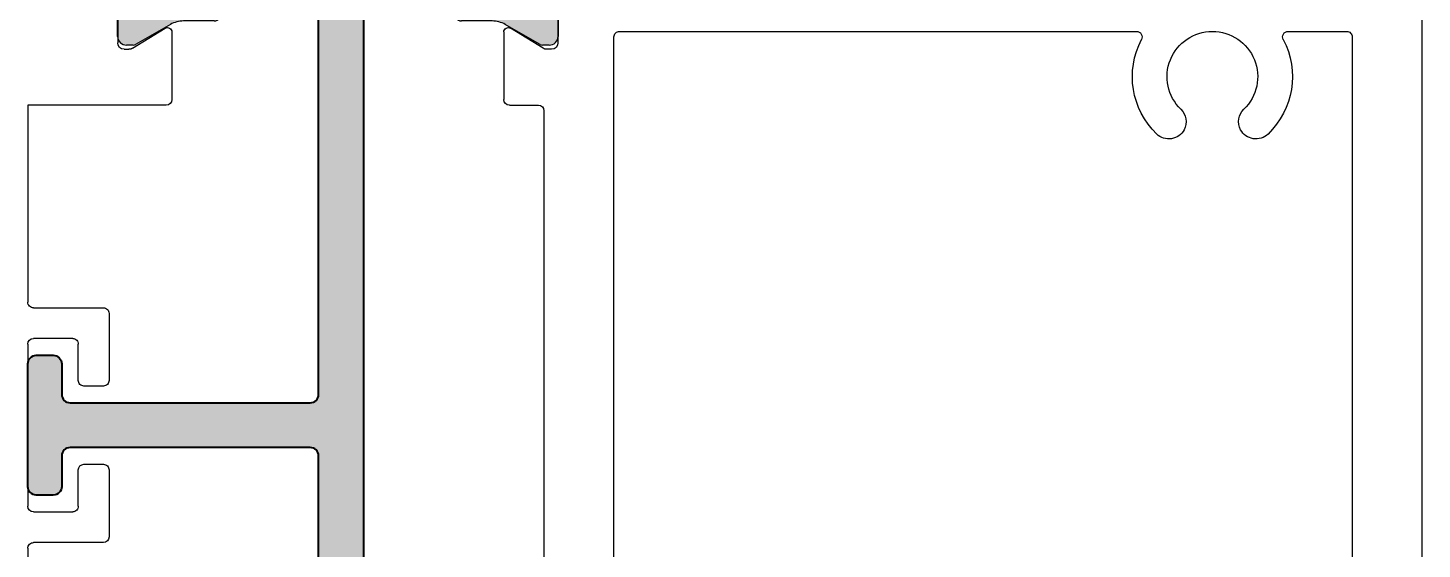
# Model space of a CAD drawing. Extents: x -87 to 44, y -173 to 76.
# Drawn here: x -1.16 to 1.332, y -2.17 to -1.237 of the extents above; entities that cross this region are included whole.
import ezdxf

# ---------------------------------------------------------------- set-up
doc = ezdxf.new("R2010")
doc.units = 0
doc.header["$MEASUREMENT"] = 0
doc.layers.get('0').update_dxf_attribs({"linetype": 'CONTINUOUS'})
doc.layers.add('FRAME', color=1, linetype='CONTINUOUS')
doc.layers.add('I-Strut', color=7, linetype='CONTINUOUS')

# ---------------------------------------------------------------- blocks, each defined once
blk = doc.blocks.new('24889_20mmX6mm_Std_I-Strut')
at = {"layer": 'I-Strut'}
h = blk.add_hatch(color=256, dxfattribs=at)
h.dxf.hatch_style = 1
h.paths.add_polyline_path([(0.2523784126389996, 0.1091365112897353, -0.1034709422062629), (0.2559050000002117, 0.1124464773815816, -0.1377400364540632), (0.2620534174340188, 0.1141730000000507), (0.2757969243228908, 0.1141730000000507, -0.1316524975872456), (0.2994189243235938, 0.1078435041762624), (0.3615473138323653, 0.07197366176910425, 0.1316524975872446), (0.3656811638321793, 0.07086600000002363), (0.3779519999999836, 0.07086600000002363, 0.414213562373095), (0.3936999999998534, 0.08661399999989339), (0.3936999999998534, 0.2204720000002469, 0.4142135623730955), (0.3779520000000405, 0.2362200000000598), (0.3656811638321864, 0.2362200000000598, 0.1316524975874874), (0.3615473138321681, 0.2351123382309224), (0.2994189243235388, 0.1992424958237677, -0.1316524975874863), (0.2757969243230809, 0.1929130000000328), (0.2210639678734747, 0.1929130000000328, 0.2446984432288908), (0.2113889630786119, 0.1878765112899003), (0.1373218134201508, 0.0820976591402216, -0.2446984432288907), (0.1308718102233941, 0.07874000000003889), (-0.1308718102236215, 0.07874000000003889, -0.2446984432293208), (-0.1373218134203862, 0.08209765914023226), (-0.2113889630783996, 0.1878765112896374, 0.244698443229322), (-0.2210639678737483, 0.1929130000000328), (-0.275796924323422, 0.1929130000000328, -0.1316524975869027), (-0.2994189243231489, 0.199242495823543), (-0.3228340000000571, 0.2127611960686409), (-0.3615473138323573, 0.2351123382309188, 0.1316524975872779), (-0.3656811638323987, 0.2362200000000598), (-0.3779520000000804, 0.2362200000000598, 0.414213562373096), (-0.3937000000000808, 0.2204720000000595), (-0.3937000000000808, 0.08661400000009234, 0.4142135623730951), (-0.3779520000000121, 0.07086600000002363), (-0.365681163832293, 0.07086600000002363, 0.1316524975875585), (-0.3615473138322578, 0.07197366176916553), (-0.3228340000000571, 0.0943248039314426), (-0.2994189243229188, 0.1078435041766772, -0.1316524975869355), (-0.2757969243237097, 0.1141730000000507), (-0.2620534174340499, 0.1141730000000507, -0.2446984432288956), (-0.2523784126390938, 0.1091365112898695), (-0.1794867921009784, 0.005036488710274512, 0.2446984432288947), (-0.1698117873058429, 0), (0.1698117873058971, 0, 0.2446984432289624), (0.1794867921010113, 0.005036488710264742)])
for p, q in [((-0.3779519999998229, 0.2362200000000598), (-0.3656811638322779, 0.2362200000000598)), ((-0.3615473138322614, 0.2351123382308629), (-0.3228340000000571, 0.2127611960686409)), ((0.2994189243233905, 0.1992424958236825), (0.3615473138322614, 0.2351123382309765)), ((0.3656811638322779, 0.2362200000000598), (0.3779520000002776, 0.2362200000000598)), ((-0.3937000000000808, 0.08661400000005415), (-0.3937000000000808, 0.2204720000000862)), ((-0.3228340000000571, 0.2127611960686409), (-0.2994189243233905, 0.1992424958236825)), ((0.3936999999998534, 0.2204720000000862), (0.3936999999998534, 0.08661399999988362)), ((-0.2757969243236857, 0.1929130000000328), (-0.2210639678737607, 0.1929130000000328)), ((-0.2113889630784342, 0.1878765112896872), (-0.1373218134203853, 0.08209765914023137)), ((0.1373218134201579, 0.08209765914023137), (0.2113889630786616, 0.1878765112899714)), ((0.2210639678735333, 0.1929130000000328), (0.2757969243230036, 0.1929130000000328)), ((-0.2994189243227083, 0.1078435041767989), (-0.3228340000000571, 0.0943248039314426)), ((-0.26205341743389, 0.1141730000000507), (-0.2757969243234584, 0.1141730000000507)), ((-0.1794867921009882, 0.005036488710288722), (-0.2523784126390183, 0.109136511289762)), ((0.2523784126390183, 0.109136511289762), (0.1794867921009882, 0.005036488710231879)), ((0.275796924323231, 0.1141730000000507), (0.2620534174341174, 0.1141730000000507)), ((0.3615473138322614, 0.07197366176916375), (0.2994189243238452, 0.1078435041761168)), ((-0.3228340000000571, 0.0943248039314426), (-0.3615473138322614, 0.07197366176916375)), ((-0.1308718102236526, 0.07874000000003889), (0.1308718102234252, 0.07874000000003889)), ((-0.3656811638322779, 0.07086600000002363), (-0.3779520000000502, 0.07086600000002363)), ((0.3779520000000502, 0.07086600000002363), (0.3656811638320505, 0.07086600000002363)), ((0.1698117873058891, 0), (-0.1698117873058891, 0))]:
    blk.add_line(p, q, dxfattribs=at)
for centre, radius, start, end in [((-0.3779520000000804, 0.2204720000000595), 0.01574800000000032, 89.9999999990629, 179.9999999999031), ((-0.3656811638323987, 0.2279522999999708), 0.008267700000089029, 59.99999999925708, 89.99999999916287), ((0.3656811638321864, 0.2279523000000276), 0.008267700000032071, 89.99999999936603, 119.9999999992719), ((0.3779520000000405, 0.2204720000002469), 0.01574799999981291, 359.9999999994151, 89.99999999913717), ((-0.275796924323422, 0.2401569999996465), 0.04724399999961356, 239.9999999997735, 269.9999999996801), ((-0.2210639678737483, 0.1811019999997345), 0.01181100000029822, 35.00000000023322, 90.00000000006031), ((0.2210639678734747, 0.1811020000003136), 0.01181099999971878, 89.99999999971564, 144.9999999995447), ((0.2757969243230809, 0.2401570000009192), 0.04724400000088647, 269.9999999999063, 299.9999999998129), ((-0.2757969243237097, 0.06692900000148416), 0.04724399999856654, 89.99999999969518, 119.9999999996015), ((-0.2620534174340499, 0.1023620000002179), 0.01181099999983255, 34.99999999939556, 89.99999999922444), ((0.2620534174345508, 0.1023619999996725), 0.01181100000055548, 121.3702958165582, 144.9999999998312), ((0.2620534174340188, 0.1023620000003547), 0.01181099999969604, 89.99999999952175, 121.3702958160773), ((0.2757969243228908, 0.06692899999859758), 0.04724400000145335, 59.9999999996811, 89.99999999958744), ((-0.3779520000000121, 0.08661400000009234), 0.01574800000006871, 180.000000000139, 269.9999999998611), ((-0.1308718102236215, 0.0866140000000728), 0.007874000000034072, 214.9999999999444, 269.9999999997738), ((0.1308718102233941, 0.0866140000000728), 0.00787400000003391, 270.0000000002262, 325.0000000000555), ((0.3779519999999836, 0.08661399999989339), 0.01574799999986976, 270.0000000002423, 359.9999999999644), ((-0.365681163832293, 0.07913370000008424), 0.00826770000006075, 270.0000000001046, 300.0000000000101), ((0.3656811638321793, 0.07913369999965969), 0.008267699999636058, 239.9999999992012, 269.9999999991075), ((-0.1698117873058429, 0.01181100000005131), 0.01181100000005131, 214.9999999999474, 269.999999999776), ((0.1698117873058971, 0.01181100000002289), 0.01181100000002292, 269.9999999999612, 324.9999999997889)]:
    blk.add_arc(centre, radius, start, end, dxfattribs=at)
blk = doc.blocks.new('3921-1_Block_Frame_Component')
for p, q in [((-0.05250000000000909, 2.131628207280301e-14), (0.05250000000000909, -2.131628207280301e-14)), ((1.368338983564172, 3.552713678800501e-14), (1.472499539111254, 3.552713678800501e-14)), ((1.547824651121005, -0.01985777713893189), (1.602407108165153, 3.153405460665226e-05)), ((1.602407108165153, 3.153405460665226e-05), (1.602470084513811, 3.153405460665226e-05)), ((-0.06250000000011324, -1.903000436308508), (-0.0625, -0.009999999999969589)), ((0.0625, -0.01000000000001222), (0.0625, -0.1149999999999736)), ((0.8754999999999882, -0.1249999999999645), (0.8754999999999882, -2.131628207280301e-14)), ((0.8754999999999882, -2.131628207280301e-14), (0.9555000000001428, -2.131628207280301e-14)), ((0.9555000000001428, -2.131628207280301e-14), (0.9555000000001428, -0.1149999999999736)), ((1.358338983564181, -0.1150000000000162), (1.358338983564181, -0.009999999999969589)), ((1.482499539111245, -0.009999999999955378), (1.482499539111359, -0.02638062086160886)), ((1.618019901548909, -0.01190026021462387), (1.61000386707542, -0.1035239535075689)), ((1.494119360199761, -0.03800044195012475), (1.528978823465081, -0.03800044195012475)), ((1.495008477480155, -0.08900044195002721), (1.486372812807417, -0.08900044195018353)), ((1.570203092662609, -0.1087395746705448), (1.498010778403454, -0.08939570236507421)), ((1.482499539111359, -0.1179420695986479), (1.482499539111359, -0.2703806208616797)), ((1.579595338716334, -0.1213441435680016), (1.578419546950386, -0.116956028958306)), ((1.60664471720213, -0.110727673657756), (1.592555565099019, -0.1248168257609805)), ((0.0724999999999909, -0.1249999999999645), (0.8754999999999882, -0.1249999999999645)), ((0.9655000000001337, -0.1249999999999787), (1.34833898356419, -0.1250000000000213)), ((1.508740822690356, -0.2802987284158647), (1.567548808317724, -0.244402180678172)), ((0.06249999999446132, -0.259999999999911), (0.06249999999446132, -1.678000436306284)), ((0.1769154044887316, -0.2499999999998987), (0.07249999999445222, -0.2499999999999059)), ((1.37249953910592, -0.2499999999999698), (0.4480845955486075, -0.2499999999999627)), ((1.382499539105911, -1.678000436306284), (1.382499539105911, -0.2599999999999749)), ((1.579331381514866, -0.2510142523809336), (1.579331381514862, -0.3719996208616223)), ((1.494119360199761, -0.2820004419500819), (1.502686783982995, -0.2820004419501387)), ((1.507499539111336, -0.3919996208616041), (1.507499539111336, -1.517001263040854)), ((1.569331381514871, -0.3819996208616132), (1.517499539111327, -0.3819996208616132)), ((1.517499539111327, -1.527001263040839), (1.569331381514871, -1.527001263040839)), ((1.579331381514862, -1.53700126304083), (1.579331381514862, -1.657986631521519)), ((0.1694999999945459, -1.678000436306283), (0.1694999999945459, -1.639999999997734)), ((0.4555000000005158, -1.640000000004358), (0.4554999999956557, -1.678000436305005)), ((1.482499539111359, -1.638620263040773), (1.482499539111359, -1.791058814303804)), ((1.502686783982995, -1.627000441952315), (1.494119360199761, -1.62700044195237)), ((1.567548808317724, -1.664598703224279), (1.508740822690356, -1.628702155486573)), ((0.07249999999446288, -1.688000436306284), (0.1594999999945443, -1.688000436306283)), ((0.4654999999956537, -1.688000436306284), (1.37249953910591, -1.688000436306284)), ((1.578419546950386, -1.792044854944132), (1.579595338716331, -1.78765674033445)), ((1.592555565099019, -1.784184058141457), (1.60664471720213, -1.798273210244682)), ((0.5873440139517818, -1.813000436308509), (0.4073440139516258, -1.813000436308509)), ((1.498010778403454, -1.819605181537364), (1.570203092662609, -1.800261309231908)), ((1.61000386707542, -1.805476930394869), (1.618019901548905, -1.897100623687814)), ((0.3973440139516242, -1.823000436308547), (0.3973440139517379, -1.853000436308511)), ((0.5973440139462483, -1.852994227559189), (0.5973440139462483, -1.822962897163516)), ((0.5973440139516697, -1.853062975419865), (0.5973440139517834, -1.823000436308546)), ((1.486372812807417, -1.82000044195227), (1.495008477480155, -1.820000441952411)), ((0.4073440139517288, -1.863000436308502), (0.4093440139516815, -1.863000436308503)), ((0.5843440139462146, -1.862994227559294), (0.5873440139462573, -1.862994227559294)), ((0.5853440139516124, -1.863000436308504), (0.5873440139515651, -1.863000436308509)), ((0.4343440139516588, -1.887906688481409), (0.4343440139516588, -1.888000436308531)), ((0.5603440139516351, -1.888000436308531), (0.5603440139516351, -1.887906688481409)), ((1.482499539111359, -1.882620263040772), (1.482499539111359, -1.903006528038312)), ((1.528978823465081, -1.871000441952314), (1.494119360199761, -1.871000441952313)), ((1.602407108165153, -1.909032417957045), (1.547824651121005, -1.889143106763507)), ((0.4093440139516815, -1.913000436308502), (-0.05250000000011301, -1.913000436308509)), ((1.077499539112367, -1.913000436308502), (0.5853440139516124, -1.913000436308509)), ((1.472150544144029, -1.913000436308502), (1.127499539112321, -1.913000436308502)), ((1.602470084513811, -1.909032417957047), (1.602407108165153, -1.909032417957045))]:
    blk.add_line(p, q)
for centre, radius, start, end in [((-0.05250000000000909, -0.009999999999969589), 0.009999999999990905, 90, 180), ((1.368338983564175, -0.00999999999995893), 0.009999999999994458, 90.00000000002038, 180.000000000061), ((1.472499539111254, -0.009999999999955378), 0.009999999999990905, 0, 90), ((1.606444297387903, -0.0108875260769814), 0.01161982108837459, 354.9999999995531, 110.0000000001445), ((0.05250000000000909, -0.01000000000001222), 0.009999999999990905, 0, 90), ((1.551798863995145, -0.03077683727061409), 0.01161982108847989, 110.0000000002121, 169.0957167230866), ((1.49411936019979, -0.02638062086169413), 0.01161982108843063, 179.9999999995795, 269.9999999998598), ((1.528978823465, -0.02638062086167547), 0.01161982108844928, 270.000000000403, 349.095716723031), ((1.486372812807417, -0.1006202630385582), 0.01161982108837467, 90, 228.1896851043523), ((1.495008477480308, -0.1006004419496929), 0.01159999999966576, 74.99999999977697, 90.00000000075455), ((0.0724999999999909, -0.1149999999999736), 0.009999999999990905, 180, 270), ((0.9655000000001337, -0.1149999999999878), 0.009999999999990905, 179.9999999999186, 270), ((1.348338983564187, -0.1150000000000269), 0.009999999999994458, 270.0000000000203, 6.106664988409952e-11), ((1.470879718022842, -0.1179420695986755), 0.01161982108851632, 1.357715182423146e-10, 48.18968510421744), ((1.5671956616643, -0.1199634599566357), 0.01161982108833529, 14.99999999992139, 75.00000000018271), ((1.587077928907143, -0.1193391895690796), 0.00774654739231437, 195.0000000000125, 314.9999999998699), ((1.598428262914364, -0.102511219369922), 0.01161982108842522, 314.9999999997615, 354.9999999995529), ((1.571584834122604, -0.2510142523809664), 0.007746547392261496, 2.430452665387161e-10, 121.400000000021), ((0.07249999999445222, -0.2599999999998968), 0.009999999999990905, 90, 180.0000000000814), ((0.3124999999990559, -0.3308930000336776), 0.1429999999787192, 152.3963207686994, 225.9315406051524), ((0.1769154044887316, -0.2599999999998994), 0.00999999999999914, 332.3963207687199, 90), ((0.3124999999926459, -0.3309999999977968), 0.08100000000004709, 314.0684593829706, 225.9315406170294), ((0.3124999999917435, -0.3308929999955215), 0.1430000000022504, 314.0684593825862, 27.60367921053936), ((0.4480845955486075, -0.2599999999999634), 0.01000000000000068, 90, 207.6036792105529), ((1.37249953910592, -0.2599999999999607), 0.009999999999990905, 359.9999999999186, 90), ((1.494119360199761, -0.2703806208616797), 0.0116198210884022, 180, 270), ((1.502686783982877, -0.2703806208616095), 0.01161982108852921, 270.0000000005781, 301.400000000525), ((1.569331381514871, -0.3719996208616223), 0.009999999999990905, 270, 0), ((0.2348007399110843, -0.4113993489621555), 0.03080899939083462, 331.8812266073314, 46.10171248424921), ((0.3901992600742012, -0.4113993489621208), 0.0308089993908053, 133.8982875157871, 208.1187733926057), ((1.517499539111327, -0.3919996208616041), 0.009999999999990905, 90, 180), ((0.234602054380634, -0.4113660393925107), 0.03100000000006395, 225.931540616972, 331.9999999997835), ((0.3903979456046427, -0.4113660393925507), 0.03099999999999155, 208.0000000000398, 314.0684593829028), ((1.517499539111324, -1.517001263040851), 0.00999999999998824, 180.0000000000153, 270.0000000000152), ((0.3124999999945635, -1.639999999997737), 0.1430000000000176, 134.0684593830061, 179.9999999999989), ((0.2346020543824672, -1.559526960603018), 0.03099999999997745, 27.99999999999727, 134.0684593829349), ((0.2346020543824343, -1.55952696060301), 0.03100000000000201, 314.0684593829751, 27.99999999995571), ((0.3903979456065683, -1.559526960603196), 0.0309999999999589, 151.9999999996134, 225.9315406167418), ((0.3903979456066908, -1.559526960603), 0.03099999999997505, 45.9315406170814, 152.0000000000401), ((0.3124999999984297, -1.640000000004313), 0.1430000000020861, 359.9999999999819, 45.93154061993931), ((1.569331381514871, -1.53700126304083), 0.009999999999990905, 0, 90), ((0.3124999999944365, -1.639999999997776), 0.08100000000000618, 134.0684593829741, 45.93154061697698), ((1.494119360199761, -1.638620263040773), 0.0116198210884022, 90, 180), ((1.502686783982902, -1.638620263040843), 0.01161982108852822, 58.59999999961609, 89.99999999954454), ((1.571584834122603, -1.657986631521486), 0.007746547392259551, 238.5999999999833, 359.999999999757), ((0.07249999999446022, -1.678000436306285), 0.009999999999998899, 179.9999999999949, 270.0000000000152), ((0.1594999999945461, -1.678000436306283), 0.009999999999999787, 269.9999999999898, 0), ((0.4654999999956537, -1.678000436306286), 0.00999999999999801, 179.9999999926618, 270), ((1.372499539105911, -1.678000436306285), 0.009999999999998899, 269.9999999999898, 5.088887490341627e-12), ((1.470879718022843, -1.791058814303776), 0.01161982108851589, 311.8103148957793, 359.9999999998598), ((1.567195661664293, -1.789037423945816), 0.01161982108833871, 284.9999999998489, 345.0000000001511), ((1.587077928907145, -1.789661694333365), 0.007746547392318105, 45.0000000001765, 165.0000000000484), ((0.407344013951624, -1.823000436308509), 0.009999999999999787, 89.99999999998981, 180.0000000002188), ((0.5873440139462573, -1.822962897163516), 0.009999999999990905, 0, 90), ((0.5873440139517836, -1.823000436308509), 0.009999999999999787, 359.9999999997863, 90.00000000001017), ((1.486372812807417, -1.808380620863894), 0.01161982108837572, 131.8103148956447, 270), ((1.495008477480308, -1.808400441952745), 0.01159999999966566, 269.9999999992454, 285.0000000002231), ((1.598428262914364, -1.806489664532516), 0.01161982108842508, 5.000000000446978, 45.00000000023845), ((0.4073440139517253, -1.853000436308514), 0.009999999999987352, 179.9999999999796, 270.0000000000203), ((0.4095033290015131, -1.887840698027079), 0.02484077260337315, 359.847791410163, 90.36746612884058), ((0.5851846989017808, -1.88784069802708), 0.0248407726033724, 89.63253387115944, 180.1522085898349), ((0.5873440139461437, -1.852994227559246), 0.01000000000004775, 270.0000000006514, 3.256887993818641e-10), ((0.5873440139515651, -1.853000436308518), 0.009999999999990905, 270, 4.071109992273302e-11), ((0.4093440139516851, -1.888000436308528), 0.02499999999997371, 269.9999999999919, 359.9999999999918), ((0.5853440139516124, -1.888000436308531), 0.02499999999997726, 180, 270), ((1.102499539112344, -1.913000436308502), 0.02499999999997726, 0, 180), ((1.494119360199775, -1.88262026304073), 0.01161982108841642, 90.00000000007007, 180.0000000002102), ((1.528978823465, -1.882620263040764), 0.01161982108844984, 10.90428327697762, 89.99999999959707), ((1.551798863995146, -1.878224046631825), 0.01161982108848007, 190.9042832769083, 249.9999999997838), ((-0.05250000000011301, -1.903000436308508), 0.01000000000000068, 180, 270), ((1.472499539111205, -1.903006528038161), 0.01000000000015433, 267.9999999991653, 359.9999999991349), ((1.6064442973879, -1.898113357825457), 0.0116198210883744, 249.9999999998749, 5.000000000446924)]:
    blk.add_arc(centre, radius, start, end)
blk = doc.blocks.new('3921-2_Block_Frame_Component')
for p, q in [((-2.105297460888664, -0.1179424487370682), (-2.105297460888664, -0.2703810000000999)), ((-2.131538744467662, -0.280299107554292), (-2.19034673009503, -0.2444025598165922)), ((-2.202129303292054, -0.2510146315193538), (-2.202129303292168, -0.3720008210885108)), ((-2.116917281977067, -0.2820008210885021), (-2.1254847057603, -0.282000821088559)), ((-2.192129303292177, -0.3820008210885018), (-1.944727747744992, -0.3820008210885018)), ((-1.944727747744992, -0.3820008210885018), (-1.944727747744992, -0.7345008210885382)), ((-1.954727747744982, -0.7445008210885433), (-2.07988455268287, -0.7445008210885433)), ((-2.089884552682861, -0.7545008210885342), (-2.089884552682861, -0.8745008210885388)), ((-2.034884552682911, -0.8745008210885388), (-2.034884552682911, -0.809500821088541)), ((-2.02488455268292, -0.7995008210885359), (-1.954727747744982, -0.7995008210885359)), ((-1.944727747744992, -0.8095008210885268), (-1.944727747744992, -1.099500821088533)), ((-2.07988455268287, -0.8845008210885439), (-2.044884552682902, -0.8845008210885439)), ((-2.089884552682861, -1.034500821088521), (-2.089884552682861, -1.15450082108854)), ((-2.044884552682902, -1.024500821088544), (-2.07988455268287, -1.02450082108853)), ((-2.034884552682911, -1.099500821088533), (-2.034884552682911, -1.034500821088535)), ((-1.954727747744982, -1.109500821088524), (-2.02488455268292, -1.109500821088538)), ((-2.07988455268287, -1.164500821088531), (-1.954728000707064, -1.164500821088545)), ((-1.944728000747773, -1.174501723990538), (-1.944748747745052, -1.517000821088568))]:
    blk.add_line(p, q)
for centre, radius, start, end in [((-2.194382755899829, -0.2510146315193929), 0.007746547392224693, 58.60000000051325, 179.999999999711), ((-2.116917281977067, -0.2703810000000999), 0.0116198210884022, 270, 0), ((-2.125484705760194, -0.2703810000000271), 0.01161982108853188, 238.5999999995449, 269.9999999994744), ((-2.192129303292177, -0.3720008210885108), 0.009999999999990905, 180, 270), ((-2.079884552682874, -0.7545008210885307), 0.009999999999987352, 89.99999999997965, 180.0000000000203), ((-1.954727747744982, -0.7345008210885524), 0.009999999999990905, 270, 8.142219984546603e-11), ((-2.02488455268292, -0.8095008210885268), 0.009999999999990905, 90, 180.0000000000814), ((-1.954727747744982, -0.8095008210885268), 0.009999999999990905, 0, 90), ((-2.07988455268287, -0.874500821088553), 0.009999999999990905, 179.9999999999186, 270), ((-2.044884552682902, -0.874500821088553), 0.009999999999990905, 270, 8.142219984546603e-11), ((-2.079884552682874, -1.034500821088518), 0.009999999999987352, 89.99999999997965, 180.0000000000203), ((-2.044884552682902, -1.034500821088535), 0.009999999999990905, 0, 90), ((-2.02488455268292, -1.099500821088547), 0.009999999999990905, 179.9999999999186, 270), ((-1.954727747744982, -1.099500821088533), 0.009999999999990905, 270, 0), ((-2.07988455268287, -1.15450082108854), 0.009999999999990905, 180, 270), ((-1.954728000707065, -1.174500821088599), 0.01000000000005397, 359.9948267529512, 89.99999999999491)]:
    blk.add_arc(centre, radius, start, end)
blk = doc.blocks.new('24888_Frame_Thermal_Barrier')
at = {"layer": 'I-Strut'}
blk.add_hatch(color=256, dxfattribs=at).paths.add_polyline_path([(-0.5196885538637162, -0.05499999999994985, -0.4142135623730951), (-0.5046885538638435, -0.0399999999999635), (-0.0754911597100545, -0.0399999999999636, -0.4142135623727579), (-0.06049115970995445, -0.05499999999994996), (-0.06049115970995447, -0.1099997531772487, 0.4142135623735232), (-0.04549115970996812, -0.1249997531772351), (-0.01499999999998639, -0.1249997531772351, 0.4142135623725402), (-2.694216912710331e-17, -0.1099997531772487), (2.694216912710331e-17, 0.1099997531772487, 0.4142135623730951), (-0.01499999999998633, 0.1249997531773488), (-0.04549115970985437, 0.1249997531773488, 0.4142135623740268), (-0.06049115970995442, 0.1099997531772488), (-0.06049115970995444, 0.05500000000006369, -0.4142135623731238), (-0.0754911597098271, 0.04000000000007733), (-0.5046885538638435, 0.04000000000007743, -0.4142135623730951), (-0.5196885538637162, 0.0550000000000638), (-0.519688553863716, 0.7975000000000138, 0.4142135623730951), (-0.5346885538638161, 0.8125000000001138), (-0.5849932402554713, 0.8125000000001138, 0.4142135623730951), (-0.599993240255344, 0.7975000000000138), (-0.5999932402553441, 1.138337936818538e-13), (-0.5999932402553442, -0.8006105578816686, 0.4590682292279746), (-0.5849932402554715, -0.8124999999999999), (-0.5346885538638163, -0.8124999999999999, 0.4590682292288889), (-0.5196885538637163, -0.8006105578816686)])
at = {"layer": 'I-Strut', "lineweight": 40}
blk.add_lwpolyline([(-0.5046885538638435, -0.0399999999999635), (-0.0754911597100545, -0.0399999999999636, -0.4142135623728967), (-0.06049115970995445, -0.05499999999994996), (-0.06049115970995447, -0.1099997531772487, 0.4142135623728989), (-0.04549115970996812, -0.1249997531772351), (-0.01499999999998639, -0.1249997531772351, 0.414213562373095), (-2.694216912710331e-17, -0.1099997531772487), (2.694216912710331e-17, 0.1099997531772487, 0.414213562373095), (-0.01499999999998633, 0.1249997531773488), (-0.04549115970985437, 0.1249997531773488, 0.4142135623731944), (-0.06049115970995442, 0.1099997531772488), (-0.06049115970995444, 0.05500000000006369, -0.4142135623731931), (-0.0754911597098271, 0.04000000000007733), (-0.5046885538638435, 0.04000000000007743, -0.414213562373095), (-0.5196885538637162, 0.0550000000000638), (-0.519688553863716, 0.7975000000000138, 0.414213562373095), (-0.5346885538638161, 0.8125000000001138), (-0.5849932402554713, 0.8125000000001138, 0.414213562373095), (-0.599993240255344, 0.7975000000000138), (-0.5999932402553442, -0.8006105578816686, 0.4590682292280772), (-0.5849932402554715, -0.8124999999999999), (-0.5346885538638163, -0.8124999999999999, 0.4590682292280772), (-0.5196885538637163, -0.8006105578816686), (-0.5196885538637162, -0.05499999999994985, -0.414213562373095)], format="xyb", close=True, dxfattribs=at)
blk = doc.blocks.new('3921_Block_Frame_Assembly')
for name, p in [('3921-1_Block_Frame_Component', (0.0625, 0.009999999999969589)), ('3921-2_Block_Frame_Component', (4.437499999999886, 0.009999999999990905))]:
    blk.add_blockref(name, p)
at = {"xscale": -1, "rotation": 180}
blk.add_blockref('24889_20mmX6mm_Std_I-Strut', (1.938601039111234, -0.0283922000250767), dxfattribs=at)
at = {"layer": 'I-Strut'}
blk.add_blockref('24888_Frame_Thermal_Barrier', (2.492772252254895, -0.944500821088539), dxfattribs=at)

msp = doc.modelspace()

# ---------------------------------------------------------------- block references
at = {"layer": 'FRAME', "xscale": -1}
msp.add_blockref('3921_Block_Frame_Assembly', (1.332353061360471, -1.00345757358772), dxfattribs=at)

doc.saveas('drawing.dxf')
